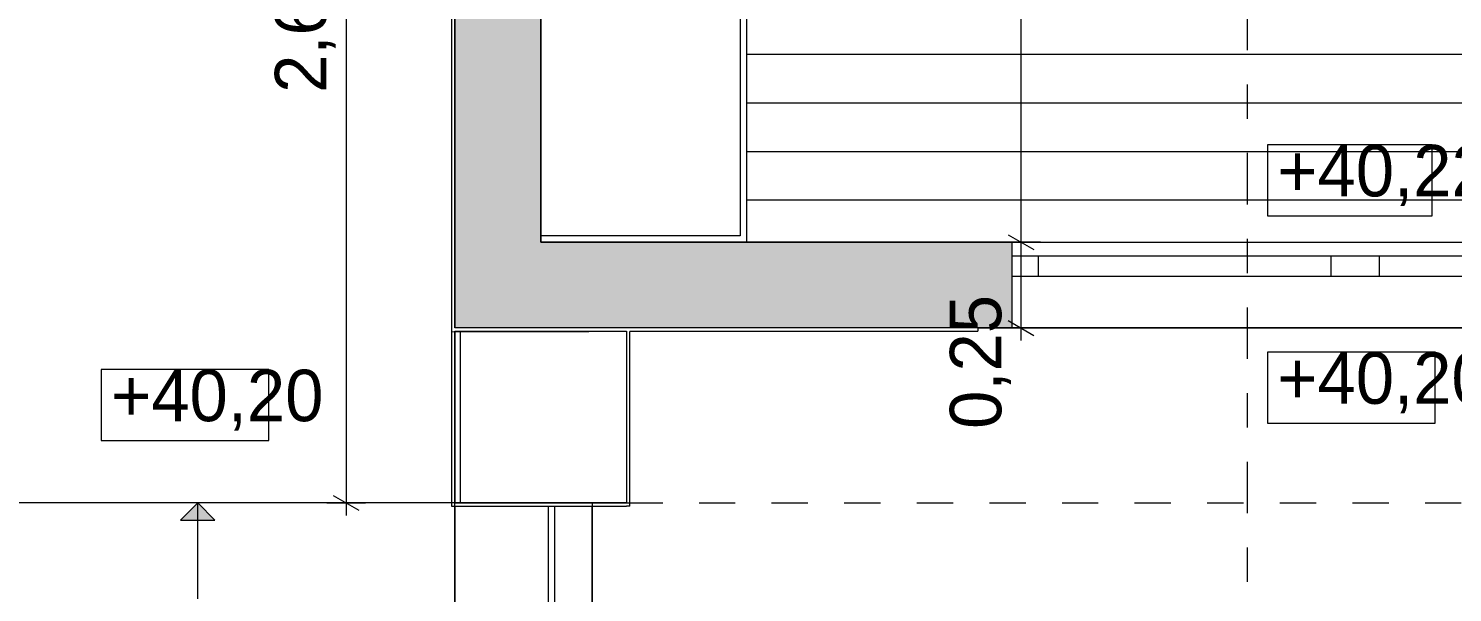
# Model space of a CAD drawing. Header units: metres. Extents: x -111189 to -108577, y -72951 to -72647.
# Drawn here: x -110710.076 to -110705.924, y -72938.925 to -72937.281 of the extents above; entities that cross this region are included whole.
import ezdxf

# ---------------------------------------------------------------- set-up
doc = ezdxf.new("R2010")
doc.units = ezdxf.units.M
doc.header["$MEASUREMENT"] = 0
doc.set_wipeout_variables(frame=1)
for name, pattern in [('Dashed', [0.423333, 0.211667, -0.211667]), ('OTK - Traço Ponto', [0.2, 0.1, -0.05, 0, -0.05]), ('OTK - Traço Ponto CORTES_ALÇ', [0.6, 0.3, -0.15, 0, -0.15]), ('Wipeout_Contour', [1, 0, -1])]:
    doc.linetypes.add(name, pattern=pattern)
for name, color, linetype in [('Planta Piso -1_1_07 - MUROS', 7, 'Continuous'), ('Planta Piso -1_1_14 - CORTES.Marcadores', 7, 'Continuous'), ('Planta Piso RC_1_00 - DESENHO 2D', 7, 'Continuous'), ('Planta Piso RC_1_03 - COBERTURA', 7, 'Continuous'), ('Planta Piso RC_1_03 - LAJES', 7, 'Continuous'), ('Planta Piso RC_1_04 - TECTO FALSO', 7, 'Continuous'), ('Planta Piso RC_1_05 - PAREDES..35', 7, 'Continuous'), ('Planta Piso RC_1_06 - ESCADAS _ GUARDAS', 7, 'Continuous'), ('Planta Piso RC_1_06 - FORRA', 7, 'Continuous'), ('Planta Piso RC_1_07 - MUROS', 7, 'Continuous'), ('Planta Piso RC_1_08 - EQUIPAMENTO FIXO', 7, 'Continuous'), ('Planta Piso RC_1_12 - COTAS ALTIMÉTRICAS', 7, 'Continuous'), ('Planta Piso RC_1_12 - COTAS GERAIS', 7, 'Continuous')]:
    doc.layers.add(name, color=color, linetype=linetype)
doc.styles.add('ESTILO_GERADO_3', font='AGENCYR.TTF')

# ---------------------------------------------------------------- blocks, each defined once
blk = doc.blocks.new('floor')
at = {"layer": 'Planta Piso RC_1_03 - LAJES', "color": 253, "linetype": 'Continuous', "lineweight": 9, "ltscale": 1000}
for p, q in [((-110707.9826, -72962.3564), (-110707.8326, -72962.3564)), ((-110707.9826, -72962.3564), (-110707.8326, -72962.3564)), ((-110707.8326, -72962.3564), (-110707.5826, -72962.3564)), ((-110707.8326, -72962.3564), (-110707.5826, -72962.3564)), ((-110707.5826, -72962.3564), (-110707.3326, -72962.3564)), ((-110707.5826, -72962.3564), (-110707.3326, -72962.3564)), ((-110707.3326, -72962.3564), (-110707.0826, -72962.3564)), ((-110707.3326, -72962.3564), (-110707.0826, -72962.3564)), ((-110707.0826, -72962.3564), (-110706.8326, -72962.3564)), ((-110707.0826, -72962.3564), (-110706.8326, -72962.3564)), ((-110706.8326, -72962.3564), (-110706.5826, -72962.3564)), ((-110706.8326, -72962.3564), (-110706.5826, -72962.3564)), ((-110706.5826, -72962.3564), (-110706.3326, -72962.3564)), ((-110706.5826, -72962.3564), (-110706.3326, -72962.3564)), ((-110706.3326, -72962.3564), (-110706.0826, -72962.3564)), ((-110706.3326, -72962.3564), (-110706.0826, -72962.3564)), ((-110706.0826, -72962.3564), (-110705.8326, -72962.3564)), ((-110706.0826, -72962.3564), (-110705.8326, -72962.3564)), ((-110707.9826, -72962.4979), (-110707.8326, -72962.4979)), ((-110707.9826, -72962.4979), (-110707.8326, -72962.4979)), ((-110707.8326, -72962.4979), (-110707.5826, -72962.4979)), ((-110707.8326, -72962.4979), (-110707.5826, -72962.4979)), ((-110707.5826, -72962.4979), (-110707.3326, -72962.4979)), ((-110707.5826, -72962.4979), (-110707.3326, -72962.4979)), ((-110707.3326, -72962.4979), (-110707.0826, -72962.4979)), ((-110707.3326, -72962.4979), (-110707.0826, -72962.4979)), ((-110707.0826, -72962.4979), (-110706.8326, -72962.4979)), ((-110707.0826, -72962.4979), (-110706.8326, -72962.4979)), ((-110706.8326, -72962.4979), (-110706.5826, -72962.4979)), ((-110706.8326, -72962.4979), (-110706.5826, -72962.4979)), ((-110706.5826, -72962.4979), (-110706.3326, -72962.4979)), ((-110706.5826, -72962.4979), (-110706.3326, -72962.4979)), ((-110706.3326, -72962.4979), (-110706.0826, -72962.4979)), ((-110706.3326, -72962.4979), (-110706.0826, -72962.4979)), ((-110706.0826, -72962.4979), (-110705.8326, -72962.4979)), ((-110706.0826, -72962.4979), (-110705.8326, -72962.4979)), ((-110707.9826, -72962.6394), (-110707.8326, -72962.6394)), ((-110707.9826, -72962.6394), (-110707.8326, -72962.6394)), ((-110707.8326, -72962.6394), (-110707.5826, -72962.6394)), ((-110707.8326, -72962.6394), (-110707.5826, -72962.6394)), ((-110707.5826, -72962.6394), (-110707.3326, -72962.6394)), ((-110707.5826, -72962.6394), (-110707.3326, -72962.6394)), ((-110707.3326, -72962.6394), (-110707.0826, -72962.6394)), ((-110707.3326, -72962.6394), (-110707.0826, -72962.6394)), ((-110707.0826, -72962.6394), (-110706.8326, -72962.6394)), ((-110707.0826, -72962.6394), (-110706.8326, -72962.6394)), ((-110706.8326, -72962.6394), (-110706.5826, -72962.6394)), ((-110706.8326, -72962.6394), (-110706.5826, -72962.6394)), ((-110706.5826, -72962.6394), (-110706.3326, -72962.6394)), ((-110706.5826, -72962.6394), (-110706.3326, -72962.6394)), ((-110706.3326, -72962.6394), (-110706.0826, -72962.6394)), ((-110706.3326, -72962.6394), (-110706.0826, -72962.6394)), ((-110706.0826, -72962.6394), (-110705.8326, -72962.6394)), ((-110706.0826, -72962.6394), (-110705.8326, -72962.6394)), ((-110707.9826, -72962.7809), (-110707.8326, -72962.7809)), ((-110707.9826, -72962.7809), (-110707.8326, -72962.7809)), ((-110707.8326, -72962.7809), (-110707.5826, -72962.7809)), ((-110707.8326, -72962.7809), (-110707.5826, -72962.7809)), ((-110707.5826, -72962.7809), (-110707.3326, -72962.7809)), ((-110707.5826, -72962.7809), (-110707.3326, -72962.7809)), ((-110707.3326, -72962.7809), (-110707.0826, -72962.7809)), ((-110707.3326, -72962.7809), (-110707.0826, -72962.7809)), ((-110707.0826, -72962.7809), (-110706.8326, -72962.7809)), ((-110707.0826, -72962.7809), (-110706.8326, -72962.7809)), ((-110706.8326, -72962.7809), (-110706.5826, -72962.7809)), ((-110706.8326, -72962.7809), (-110706.5826, -72962.7809)), ((-110706.5826, -72962.7809), (-110706.3326, -72962.7809)), ((-110706.5826, -72962.7809), (-110706.3326, -72962.7809)), ((-110706.3326, -72962.7809), (-110706.0826, -72962.7809)), ((-110706.3326, -72962.7809), (-110706.0826, -72962.7809)), ((-110706.0826, -72962.7809), (-110705.8326, -72962.7809)), ((-110706.0826, -72962.7809), (-110705.8326, -72962.7809))]:
    blk.add_line(p, q, dxfattribs=at)

msp = doc.modelspace()

# ---------------------------------------------------------------- hatches: boundary and pattern name
at = {"layer": 'Planta Piso -1_1_07 - MUROS', "linetype": 'Continuous', "lineweight": 0, "true_color": 0x939598}
h = msp.add_hatch(color=252, dxfattribs=at)
h.paths.add_polyline_path([(-110708.5826, -72937.9039), (-110708.8326, -72937.9039), (-110708.8326, -72938.1539), (-110708.5826, -72938.1539)])
h.paths.add_polyline_path([(-110708.5826, -72937.2039), (-110708.8326, -72937.2039), (-110708.8326, -72937.9039), (-110708.5826, -72937.9039)])
h.paths.add_polyline_path([(-110708.5826, -72936.0039), (-110708.6226, -72936.0039), (-110708.8326, -72936.0039), (-110708.8326, -72937.1784), (-110708.5826, -72937.1784), (-110708.5826, -72937.1221)])
msp.add_hatch(color=252, dxfattribs=at).paths.add_polyline_path([(-110707.2076, -72938.0039), (-110707.2076, -72937.9439), (-110707.2076, -72937.9039), (-110708.5826, -72937.9039), (-110708.5826, -72938.1539), (-110707.2076, -72938.1539)])

# ---------------------------------------------------------------- linework, layer by layer
at = {"layer": 'Planta Piso -1_1_14 - CORTES.Marcadores', "color": 7, "linetype": 'OTK - Traço Ponto CORTES_ALÇ', "lineweight": 5, "ltscale": 0.5}
msp.add_line((-110706.5231, -72921.444), (-110706.5231, -72943.4197), dxfattribs=at)
at = {"layer": 'Planta Piso RC_1_00 - DESENHO 2D', "color": 7, "linetype": 'Dashed', "lineweight": 5, "ltscale": 0.35, "flags": 128}
msp.add_lwpolyline([(-110708.8326, -72942.6896), (-110705.4427, -72942.0203), (-110704.9418, -72941.9214), (-110704.2335, -72941.7815), (-110703.7109, -72941.6784), (-110702.7227, -72941.4832), (-110702.4189, -72941.4233), (-110701.4825, -72941.2384), (-110701.315, -72941.2053), (-110700.7284, -72941.0895), (-110700.6487, -72941.0738), (-110700.5399, -72941.0523), (-110700.4698, -72941.0384), (-110700.0906, -72940.9636), (-110700.0551, -72940.9566), (-110699.5408, -72940.855), (-110699.5028, -72940.8475), (-110698.9162, -72940.7317), (-110698.412, -72940.6321), (-110698.3294, -72940.6158), (-110696.8881, -72940.3313), (-110694.0675, -72939.7744), (-110694.0267, -72939.7663), (-110694.0368, -72938.9649), (-110694.0471, -72938.1539), (-110694.0527, -72936.7258), (-110694.0545, -72936.2737), (-110694.0561, -72935.8568), (-110694.0627, -72934.1966), (-110694.0651, -72933.5929), (-110694.0666, -72933.1934), (-110694.0669, -72933.1216), (-110694.0677, -72932.9184), (-110694.0702, -72932.2988), (-110694.0803, -72929.7216), (-110694.0871, -72928.0039), (-110694.1838, -72928.0039), (-110694.8559, -72928.0039), (-110695.9344, -72928.0039), (-110696.6026, -72928.0039), (-110696.8881, -72928.0039), (-110697.1737, -72928.0039), (-110697.202, -72928.0039), (-110697.3423, -72928.0039), (-110697.4654, -72928.0039), (-110697.5765, -72928.0039), (-110697.8852, -72928.0039), (-110698.1061, -72928.0039), (-110698.303, -72928.0039), (-110698.6952, -72928.0039), (-110698.8812, -72928.0039), (-110698.8813, -72928.7105), (-110698.8813, -72929.1132), (-110698.8814, -72929.3936), (-110698.8814, -72929.5192), (-110698.8814, -72929.583), (-110698.8815, -72930.0551), (-110698.8815, -72930.3831), (-110698.8817, -72931.5821), (-110698.8819, -72933.2863), (-110698.8822, -72935.4068), (-110698.8823, -72936.0907), (-110698.8824, -72936.2945), (-110698.8824, -72936.7258), (-110698.8826, -72937.6528), (-110698.8826, -72937.9089), (-110698.9235, -72937.9089), (-110699.1897, -72937.9089), (-110699.2261, -72937.9089), (-110699.4937, -72937.9089), (-110699.7923, -72937.9089), (-110700.1746, -72937.9089), (-110700.4276, -72937.9089), (-110700.4447, -72937.9089), (-110700.7591, -72937.9089), (-110700.9405, -72937.9089), (-110700.9735, -72937.9089), (-110701.0244, -72937.9089), (-110701.0614, -72937.9089), (-110701.2713, -72937.9089), (-110701.5393, -72937.9089), (-110701.6138, -72937.9089), (-110701.8008, -72937.9089), (-110702.2069, -72937.9089), (-110702.4579, -72937.9089), (-110702.5877, -72937.9089), (-110703.5826, -72937.9089), (-110703.5826, -72938.1539), (-110703.9789, -72938.1539), (-110704.3945, -72938.1539), (-110704.6847, -72938.1539), (-110705.1798, -72938.1539), (-110705.437, -72938.1539), (-110705.8911, -72938.1539), (-110706.0577, -72938.1539), (-110706.9322, -72938.1539), (-110708.8326, -72938.1539), (-110708.8326, -72935.6158), (-110710.3334, -72935.6158), (-110710.3334, -72941.0755), (-110708.8326, -72941.1839)], close=True, dxfattribs=at)
at = {"layer": 'Planta Piso RC_1_03 - LAJES', "color": 7, "linetype": 'Continuous', "lineweight": 13, "ltscale": 1000, "flags": 128}
for points in [[(-110708.8326, -72938.1539), (-110708.8326, -72928.0039), (-110698.8826, -72928.0039), (-110698.8826, -72935.2039), (-110703.5826, -72935.2039), (-110703.5826, -72938.1539)], [(-110708.8326, -72940.0539), (-110702.0826, -72940.0539), (-110702.0826, -72939.2539), (-110697.4826, -72939.2539), (-110697.4826, -72935.2039), (-110697.8739, -72935.2039), (-110697.8739, -72938.8539), (-110702.4826, -72938.8539), (-110702.4826, -72939.6539), (-110708.4326, -72939.6539), (-110708.4326, -72938.6639), (-110708.8326, -72938.6639)]]:
    msp.add_lwpolyline(points, close=True, dxfattribs=at)
for points in [[(-110708.5826, -72930.2289), (-110708.5826, -72932.2539), (-110706.6826, -72932.2539), (-110706.6826, -72931.2039), (-110703.1826, -72931.2039), (-110703.1826, -72931.3539), (-110703.5826, -72931.3539), (-110703.5826, -72932.8539), (-110703.1826, -72932.8539), (-110703.1826, -72933.0039), (-110706.1826, -72933.0039), (-110706.1826, -72932.4039), (-110708.5826, -72932.4039), (-110708.5826, -72937.9039), (-110703.8326, -72937.9039), (-110703.8326, -72934.3039), (-110703.1826, -72934.3039), (-110703.1826, -72934.4539), (-110703.1826, -72934.9539), (-110699.1326, -72934.9539)], [(-110708.8167, -72938.6639), (-110708.8167, -72938.1539), (-110703.5826, -72938.1539), (-110703.5826, -72935.2039), (-110697.6826, -72935.2039), (-110697.6826, -72938.8539), (-110702.4826, -72938.8539), (-110702.4826, -72939.6539), (-110708.4326, -72939.6539)]]:
    msp.add_lwpolyline(points, dxfattribs=at)
at = {"layer": 'Planta Piso RC_1_05 - PAREDES..35', "color": 7, "linetype": 'Continuous', "lineweight": 20, "ltscale": 1000}
for p, q in [((-110707.2076, -72937.9439), (-110707.2076, -72937.9039)), ((-110707.2076, -72938.0039), (-110707.2076, -72937.9439)), ((-110707.2076, -72938.1539), (-110707.2076, -72938.0039))]:
    msp.add_line(p, q, dxfattribs=at)
at = {"layer": 'Planta Piso RC_1_05 - PAREDES..35', "color": 7, "linetype": 'Continuous', "lineweight": 13, "ltscale": 1000}
for p, q in [((-110707.2076, -72937.9439), (-110707.2076, -72937.9039)), ((-110707.2076, -72937.9439), (-110707.1326, -72937.9439)), ((-110707.2076, -72938.0039), (-110707.2076, -72937.9439)), ((-110707.2076, -72938.0039), (-110707.2076, -72937.9439)), ((-110707.1326, -72937.9439), (-110707.1326, -72938.0039)), ((-110707.1326, -72937.9439), (-110706.2776, -72937.9439)), ((-110706.2776, -72938.0039), (-110706.2776, -72937.9439)), ((-110706.2776, -72937.9439), (-110706.2076, -72937.9439)), ((-110706.2076, -72937.9439), (-110706.1376, -72937.9439)), ((-110706.1376, -72937.9439), (-110706.1376, -72938.0039)), ((-110706.1376, -72937.9439), (-110705.2826, -72937.9439)), ((-110707.1326, -72938.0039), (-110707.2076, -72938.0039)), ((-110707.2076, -72938.1539), (-110707.2076, -72938.0039)), ((-110706.2776, -72938.0039), (-110707.1326, -72938.0039)), ((-110706.2076, -72938.0039), (-110706.2776, -72938.0039)), ((-110706.1376, -72938.0039), (-110706.2076, -72938.0039)), ((-110705.2826, -72938.0039), (-110706.1376, -72938.0039))]:
    msp.add_line(p, q, dxfattribs=at)
at = {"layer": 'Planta Piso RC_1_05 - PAREDES..35', "color": 7, "linetype": 'Continuous', "lineweight": 20, "ltscale": 1000, "flags": 128}
for points in [[(-110708.5826, -72937.9039), (-110708.5826, -72936.0039)], [(-110707.2076, -72937.9039), (-110708.5826, -72937.9039)]]:
    msp.add_lwpolyline(points, dxfattribs=at)
at = {"layer": 'Planta Piso RC_1_06 - ESCADAS _ GUARDAS', "color": 7, "linetype": 'Continuous', "lineweight": 13, "ltscale": 1000}
for p, q in [((-110708.541, -72938.6639), (-110708.561, -72938.6639)), ((-110708.561, -72938.6639), (-110708.561, -72939.7662)), ((-110708.541, -72939.7462), (-110708.541, -72938.6639))]:
    msp.add_line(p, q, dxfattribs=at)
at = {"layer": 'Planta Piso RC_1_06 - ESCADAS _ GUARDAS', "color": 254, "linetype": 'Continuous', "lineweight": 13, "ltscale": 1000}
for p, q in [((-110708.541, -72938.6639), (-110708.561, -72938.6639)), ((-110708.561, -72938.6639), (-110708.561, -72939.7662)), ((-110708.541, -72939.7462), (-110708.541, -72938.6639))]:
    msp.add_line(p, q, dxfattribs=at)
at = {"layer": 'Planta Piso RC_1_06 - FORRA', "color": 7, "linetype": 'Continuous', "lineweight": 13, "ltscale": 1000, "flags": 128}
msp.add_lwpolyline([(-110708.4426, -72938.1642), (-110708.4426, -72938.1542)], dxfattribs=at)
at = {"layer": 'Planta Piso RC_1_07 - MUROS', "color": 7, "linetype": 'Continuous', "lineweight": 13, "ltscale": 1000, "flags": 128}
for points in [[(-110708.8326, -72938.1512), (-110708.8326, -72942.6868), (-110708.6826, -72942.6573), (-110708.6826, -72940.0539)], [(-110708.6826, -72938.1642), (-110708.6826, -72938.1539)], [(-110708.6826, -72938.6739), (-110708.6826, -72938.6639)]]:
    msp.add_lwpolyline(points, dxfattribs=at)
at = {"layer": 'Planta Piso RC_1_08 - EQUIPAMENTO FIXO', "color": 7, "linetype": 'Dashed', "lineweight": 13, "ltscale": 10}
for p, q in [((-110708.0006, -72937.2039), (-110708.0006, -72937.8859)), ((-110708.0006, -72937.8859), (-110708.5826, -72937.8859))]:
    msp.add_line(p, q, dxfattribs=at)
at = {"layer": 'Planta Piso RC_1_08 - EQUIPAMENTO FIXO', "color": 7, "linetype": 'Continuous', "lineweight": 13, "ltscale": 1000, "flags": 128}
msp.add_lwpolyline([(-110707.9826, -72937.2039), (-110707.9826, -72937.9039), (-110708.5826, -72937.9039), (-110708.5826, -72937.2039)], close=True, dxfattribs=at)
at = {"layer": 'Planta Piso RC_1_12 - COTAS ALTIMÉTRICAS', "color": 7, "linetype": 'Continuous', "lineweight": 5, "ltscale": 1000, "flags": 128}
for points in [[(-110706.4633, -72937.827), (-110705.9834, -72937.827), (-110705.9834, -72937.6199), (-110706.4633, -72937.6199)], [(-110706.4633, -72938.4316), (-110705.9749, -72938.4316), (-110705.9749, -72938.2244), (-110706.4633, -72938.2244)]]:
    msp.add_lwpolyline(points, close=True, dxfattribs=at)
at = {"layer": 'Planta Piso RC_1_12 - COTAS GERAIS', "color": 7, "linetype": 'Continuous', "lineweight": 5, "ltscale": 1000}
for p, q in [((-110707.1818, -72937.9039), (-110707.1818, -72933.0039)), ((-110707.2193, -72937.8823), (-110707.1443, -72937.9256)), ((-110707.1255, -72937.9039), (-110707.238, -72937.9039)), ((-110707.1818, -72938.1539), (-110707.1818, -72937.9039)), ((-110707.2193, -72938.1323), (-110707.1443, -72938.1756)), ((-110707.1255, -72938.1539), (-110707.238, -72938.1539)), ((-110707.1818, -72938.1906), (-110707.1818, -72938.1539))]:
    msp.add_line(p, q, dxfattribs=at)

# ---------------------------------------------------------------- block references
at = {"layer": 'Planta Piso RC_1_03 - LAJES'}
msp.add_blockref('floor', (0, 25), dxfattribs=at)

# ---------------------------------------------------------------- texts
at = {"layer": 'Planta Piso RC_1_12 - COTAS ALTIMÉTRICAS', "color": 7, "linetype": 'Continuous', "lineweight": 5, "char_height": 0.15, "attachment_point": 7, "style": 'ESTILO_GERADO_3'}
for s, insert, width in [('\\A1;{\\pql;\\fAgency FB|b0|i0|c0|p0;\\W1.000000;+40,22}', (-110706.4347, -72937.7985), 0.422731), ('\\A1;{\\pql;\\fAgency FB|b0|i0|c0|p0;\\W1.000000;+40,20}', (-110706.4347, -72938.403), 0.431283)]:
    msp.add_mtext(s, dxfattribs=dict(at, insert=insert, width=width))
at = {"layer": 'Planta Piso RC_1_12 - COTAS GERAIS', "color": 7, "linetype": 'Continuous', "lineweight": 5, "insert": (-110707.2118, -72938.4483), "char_height": 0.15, "width": 0.272699, "attachment_point": 7, "rotation": 90, "style": 'ESTILO_GERADO_3'}
msp.add_mtext('\\A1;{\\pql;\\fAgency FB|b0|i0|c0|p0;\\W1.000000;0,25}', dxfattribs=at)

# ---------------------------------------------------------------- next in the draw order: wipeouts: each hides what was drawn before it
at = {"color": 254, "linetype": 'Wipeout_Contour', "lineweight": 0, "ltscale": 397727.722532}
msp.add_wipeout([(-110708.3326, -72938.6639), (-110708.3326, -72938.6739), (-110708.3226, -72938.6739)], dxfattribs=at).dxf.layer = 'Planta Piso RC_1_06 - FORRA'
at = {"color": 254, "linetype": 'Wipeout_Contour', "lineweight": 0, "ltscale": 1060624.10345239}
msp.add_wipeout([(-110713.6286, -72938.1539), (-110713.644, -72942.4934), (-110710.3326, -72942.4934), (-110710.3326, -72941.1839), (-110710.3326, -72935.6158), (-110708.8326, -72935.6158), (-110708.8326, -72934.6613), (-110713.6161, -72934.6443)], dxfattribs=at).dxf.layer = 'Planta Piso RC_1_07 - MUROS'

# ---------------------------------------------------------------- next in the draw order: hatches: boundary and pattern name
at = {"layer": 'Planta Piso RC_1_06 - ESCADAS _ GUARDAS', "linetype": 'Continuous', "lineweight": 13}
msp.add_hatch(color=255, dxfattribs=at).paths.add_polyline_path([(-110709.5826, -72938.6639), (-110709.6326, -72938.7139), (-110709.5326, -72938.7139)])

# ---------------------------------------------------------------- next in the draw order: linework, layer by layer
at = {"layer": 'Planta Piso RC_1_06 - ESCADAS _ GUARDAS', "color": 7, "linetype": 'Continuous', "lineweight": 13, "ltscale": 1000}
msp.add_line((-110709.5826, -72938.9439), (-110709.5826, -72938.6639), dxfattribs=at)
at = {"layer": 'Planta Piso RC_1_06 - ESCADAS _ GUARDAS', "color": 7, "linetype": 'Continuous', "lineweight": 13, "ltscale": 1000, "flags": 128}
msp.add_lwpolyline([(-110709.5826, -72938.6639), (-110709.6326, -72938.7139), (-110709.5326, -72938.7139)], close=True, dxfattribs=at)
at = {"layer": 'Planta Piso RC_1_12 - COTAS ALTIMÉTRICAS', "color": 7, "linetype": 'Continuous', "lineweight": 5, "ltscale": 1000, "flags": 128}
msp.add_lwpolyline([(-110709.8637, -72938.4823), (-110709.3753, -72938.4823), (-110709.3753, -72938.2751), (-110709.8637, -72938.2751)], close=True, dxfattribs=at)
at = {"layer": 'Planta Piso RC_1_12 - COTAS GERAIS', "color": 7, "linetype": 'Continuous', "lineweight": 5, "ltscale": 1000}
for p, q in [((-110709.1499, -72936.0004), (-110709.1499, -72938.6639)), ((-110709.1874, -72938.6423), (-110709.1124, -72938.6856)), ((-110709.2062, -72938.6639), (-110709.0937, -72938.6639)), ((-110709.1499, -72938.6639), (-110709.1499, -72938.7006))]:
    msp.add_line(p, q, dxfattribs=at)

# ---------------------------------------------------------------- next in the draw order: texts
at = {"layer": 'Planta Piso RC_1_12 - COTAS ALTIMÉTRICAS', "color": 7, "linetype": 'Continuous', "lineweight": 5, "insert": (-110709.8351, -72938.4537), "char_height": 0.15, "width": 0.431283, "attachment_point": 7, "style": 'ESTILO_GERADO_3'}
msp.add_mtext('\\A1;{\\pql;\\fAgency FB|b0|i0|c0|p0;\\W1.000000;+40,20}', dxfattribs=at)
at = {"layer": 'Planta Piso RC_1_12 - COTAS GERAIS', "color": 7, "linetype": 'Continuous', "lineweight": 5, "insert": (-110709.1799, -72937.4688), "char_height": 0.15, "width": 0.273174, "attachment_point": 7, "rotation": 90, "style": 'ESTILO_GERADO_3'}
msp.add_mtext('\\A1;{\\pql;\\fAgency FB|b0|i0|c0|p0;\\W1.000000;2,66}', dxfattribs=at)

# ---------------------------------------------------------------- next in the draw order: wipeouts: each hides what was drawn before it
at = {"color": 254, "linetype": 'Wipeout_Contour', "lineweight": 0, "ltscale": 530303.249568}
msp.add_wipeout([(-110708.3226, -72938.6639), (-110708.3226, -72938.1639), (-110708.3326, -72938.1639), (-110708.3326, -72938.6639)], dxfattribs=at).dxf.layer = 'Planta Piso RC_1_06 - FORRA'
at = {"color": 254, "linetype": 'Wipeout_Contour', "lineweight": 0, "ltscale": 397729.826875}
msp.add_wipeout([(-110708.8326, -72938.6639), (-110708.8426, -72938.6739), (-110708.8326, -72938.6739)], dxfattribs=at).dxf.layer = 'Planta Piso RC_1_06 - FORRA'

# ---------------------------------------------------------------- next in the draw order: linework, layer by layer
at = {"layer": 'Planta Piso RC_1_05 - PAREDES..35', "color": 7, "linetype": 'Continuous', "lineweight": 20, "ltscale": 1000, "flags": 128}
msp.add_lwpolyline([(-110708.5826, -72938.1539), (-110707.2076, -72938.1539)], dxfattribs=at)

# ---------------------------------------------------------------- next in the draw order: wipeouts: each hides what was drawn before it
at = {"color": 254, "linetype": 'Wipeout_Contour', "lineweight": 0, "ltscale": 397728.444504}
msp.add_wipeout([(-110708.8426, -72938.6739), (-110708.8326, -72938.6639), (-110708.8426, -72938.6639)], dxfattribs=at).dxf.layer = 'Planta Piso RC_1_06 - FORRA'
at = {"color": 254, "linetype": 'Wipeout_Contour', "lineweight": 0, "ltscale": 397727.993571}
msp.add_wipeout([(-110708.3326, -72938.6639), (-110708.3226, -72938.6739), (-110708.3226, -72938.6639)], dxfattribs=at).dxf.layer = 'Planta Piso RC_1_06 - FORRA'

# ---------------------------------------------------------------- next in the draw order: linework, layer by layer
at = {"layer": 'Planta Piso RC_1_06 - FORRA', "color": 7, "linetype": 'Continuous', "lineweight": 13, "ltscale": 1000, "flags": 128}
for points in [[(-110708.3326, -72938.1639), (-110708.3326, -72938.6639)], [(-110708.3226, -72938.6739), (-110708.3226, -72938.1639)], [(-110708.3226, -72938.6739), (-110708.3326, -72938.6739)]]:
    msp.add_lwpolyline(points, dxfattribs=at)

# ---------------------------------------------------------------- next in the draw order: wipeouts: each hides what was drawn before it
at = {"color": 254, "linetype": 'Wipeout_Contour', "lineweight": 0, "ltscale": 530304.953085}
msp.add_wipeout([(-110708.8326, -72938.6639), (-110708.8326, -72938.1639), (-110708.8426, -72938.1639), (-110708.8426, -72938.6639)], dxfattribs=at).dxf.layer = 'Planta Piso RC_1_06 - FORRA'

# ---------------------------------------------------------------- next in the draw order: linework, layer by layer
at = {"layer": 'Planta Piso RC_1_05 - PAREDES..35', "color": 7, "linetype": 'Continuous', "lineweight": 20, "ltscale": 1000, "flags": 128}
for points in [[(-110708.8326, -72936.0039), (-110708.8326, -72938.1539)], [(-110708.8326, -72938.1539), (-110708.5826, -72938.1539)]]:
    msp.add_lwpolyline(points, dxfattribs=at)
at = {"layer": 'Planta Piso RC_1_06 - FORRA', "color": 7, "linetype": 'Continuous', "lineweight": 13, "ltscale": 1000, "flags": 128}
for points in [[(-110708.8427, -72937.7539), (-110708.8427, -72938.1539)], [(-110708.8427, -72937.7539), (-110708.8427, -72938.1539)], [(-110708.8427, -72937.7539), (-110708.8427, -72938.1539)], [(-110708.8327, -72938.1539), (-110708.8327, -72937.7539)], [(-110708.8327, -72938.1539), (-110708.8327, -72937.7539)], [(-110708.8327, -72938.1539), (-110708.8327, -72937.7539)], [(-110708.4426, -72938.1542), (-110708.8426, -72938.1542)], [(-110708.8426, -72938.1542), (-110708.8426, -72938.1642)], [(-110708.8426, -72938.1639), (-110708.8426, -72938.6739)], [(-110708.8426, -72938.1642), (-110708.4426, -72938.1642)], [(-110708.8326, -72938.6639), (-110708.8326, -72938.1639)], [(-110708.8426, -72938.6739), (-110708.8326, -72938.6739)]]:
    msp.add_lwpolyline(points, dxfattribs=at)

# ---------------------------------------------------------------- next in the draw order: wipeouts: each hides what was drawn before it
at = {"color": 254, "linetype": 'Wipeout_Contour', "lineweight": 0, "ltscale": 530304.662492}
msp.add_wipeout([(-110708.8326, -72938.6739), (-110708.3326, -72938.6739), (-110708.3326, -72938.6639), (-110708.8326, -72938.6639)], dxfattribs=at).dxf.layer = 'Planta Piso RC_1_06 - FORRA'

# ---------------------------------------------------------------- next in the draw order: linework, layer by layer
at = {"layer": 'Planta Piso RC_1_00 - DESENHO 2D', "color": 7, "linetype": 'Dashed', "lineweight": 5, "ltscale": 0.5}
msp.add_line((-110708.3326, -72938.6639), (-110704.0726, -72938.6639), dxfattribs=at)
at = {"layer": 'Planta Piso RC_1_03 - COBERTURA', "color": 7, "linetype": 'Continuous', "lineweight": 13, "ltscale": 1000}
msp.add_line((-110708.8326, -72938.6639), (-110708.3326, -72938.6639), dxfattribs=at)
at = {"layer": 'Planta Piso RC_1_03 - LAJES', "color": 7, "linetype": 'Continuous', "lineweight": 13, "ltscale": 1000, "flags": 128}
msp.add_lwpolyline([(-110710.3326, -72928.006), (-110710.0326, -72928.006), (-110710.0326, -72928.5647), (-110708.8326, -72928.5647), (-110708.8326, -72938.6639), (-110710.3326, -72938.6639), (-110710.3326, -72928.2539)], dxfattribs=at)
at = {"layer": 'Planta Piso RC_1_06 - ESCADAS _ GUARDAS', "color": 7, "linetype": 'Continuous', "lineweight": 13, "ltscale": 1000}
for p, q in [((-110708.8326, -72938.6639), (-110710.3326, -72938.6639)), ((-110708.8326, -72938.9439), (-110708.8326, -72938.6639))]:
    msp.add_line(p, q, dxfattribs=at)
at = {"layer": 'Planta Piso RC_1_06 - FORRA', "color": 7, "linetype": 'Continuous', "lineweight": 13, "ltscale": 1000, "flags": 128}
for points in [[(-110708.3326, -72938.6639), (-110708.8326, -72938.6639)], [(-110708.8326, -72938.6739), (-110708.3326, -72938.6739)]]:
    msp.add_lwpolyline(points, dxfattribs=at)

# ---------------------------------------------------------------- next in the draw order: wipeouts: each hides what was drawn before it
at = {"color": 254, "linetype": 'Wipeout_Contour', "lineweight": 0, "ltscale": 397728.985127}
msp.add_wipeout([(-110708.8326, -72938.1539), (-110708.8426, -72938.1639), (-110708.8326, -72938.1639)], dxfattribs=at).dxf.layer = 'Planta Piso RC_1_06 - FORRA'

# ---------------------------------------------------------------- next in the draw order: wipeouts: each hides what was drawn before it
at = {"color": 254, "linetype": 'Wipeout_Contour', "lineweight": 0, "ltscale": 530297.174016}
msp.add_wipeout([(-110708.8326, -72938.1539), (-110708.8326, -72931.6039), (-110708.8426, -72931.6039), (-110708.8426, -72938.1539)], dxfattribs=at).dxf.layer = 'Planta Piso RC_1_06 - FORRA'

# ---------------------------------------------------------------- next in the draw order: wipeouts: each hides what was drawn before it
at = {"color": 254, "linetype": 'Wipeout_Contour', "lineweight": 0, "ltscale": 397727.602757}
msp.add_wipeout([(-110708.8426, -72938.1539), (-110708.8426, -72938.1639), (-110708.8326, -72938.1539)], dxfattribs=at).dxf.layer = 'Planta Piso RC_1_06 - FORRA'

# ---------------------------------------------------------------- next in the draw order: linework, layer by layer
at = {"layer": 'Planta Piso RC_1_04 - TECTO FALSO', "color": 7, "linetype": 'Dashed', "lineweight": 13, "ltscale": 10, "flags": 128}
msp.add_lwpolyline([(-110708.8326, -72940.0539), (-110708.8326, -72938.6639), (-110708.4326, -72938.6639), (-110708.4326, -72939.6539), (-110702.4826, -72939.6539), (-110702.4826, -72938.8539), (-110697.8739, -72938.8539), (-110697.8739, -72935.2039), (-110697.4826, -72935.2039), (-110697.4826, -72939.2539), (-110702.0826, -72939.2539), (-110702.0826, -72940.0539)], close=True, dxfattribs=at)
at = {"layer": 'Planta Piso RC_1_06 - FORRA', "color": 7, "linetype": 'Continuous', "lineweight": 13, "ltscale": 1000, "flags": 128}
for points in [[(-110708.8426, -72931.6039), (-110708.8426, -72938.1639)], [(-110708.8326, -72938.1539), (-110708.8326, -72931.6039)]]:
    msp.add_lwpolyline(points, dxfattribs=at)

# ---------------------------------------------------------------- next in the draw order: wipeouts: each hides what was drawn before it
at = {"color": 254, "linetype": 'Wipeout_Contour', "lineweight": 0, "ltscale": 530301.828365}
msp.add_wipeout([(-110708.8326, -72938.1639), (-110707.3077, -72938.1639), (-110707.3077, -72938.1539), (-110708.8326, -72938.1539)], dxfattribs=at).dxf.layer = 'Planta Piso RC_1_06 - FORRA'

# ---------------------------------------------------------------- next in the draw order: linework, layer by layer
at = {"layer": 'Planta Piso RC_1_03 - COBERTURA', "color": 7, "linetype": 'Continuous', "lineweight": 20, "ltscale": 1000}
for p, q in [((-110708.8326, -72938.1639), (-110708.8326, -72938.6639)), ((-110708.3326, -72938.1639), (-110708.3326, -72938.6639))]:
    msp.add_line(p, q, dxfattribs=at)
at = {"layer": 'Planta Piso RC_1_03 - COBERTURA', "color": 7, "linetype": 'Continuous', "lineweight": 13, "ltscale": 1000}
msp.add_line((-110708.8326, -72938.1639), (-110708.3326, -72938.1639), dxfattribs=at)
at = {"layer": 'Planta Piso RC_1_03 - COBERTURA', "color": 7, "linetype": 'OTK - Traço Ponto', "lineweight": 13, "ltscale": 1000}
msp.add_line((-110708.8326, -72938.6639), (-110708.8326, -72938.1639), dxfattribs=at)
at = {"layer": 'Planta Piso RC_1_06 - FORRA', "color": 7, "linetype": 'Continuous', "lineweight": 13, "ltscale": 1000, "flags": 128}
for points in [[(-110707.3077, -72938.1539), (-110708.8326, -72938.1539)], [(-110708.8326, -72938.1639), (-110708.3326, -72938.1639)], [(-110708.3226, -72938.1639), (-110707.3077, -72938.1639)], [(-110707.3077, -72938.1539), (-110707.3077, -72938.1639)]]:
    msp.add_lwpolyline(points, dxfattribs=at)

doc.saveas('drawing.dxf')
